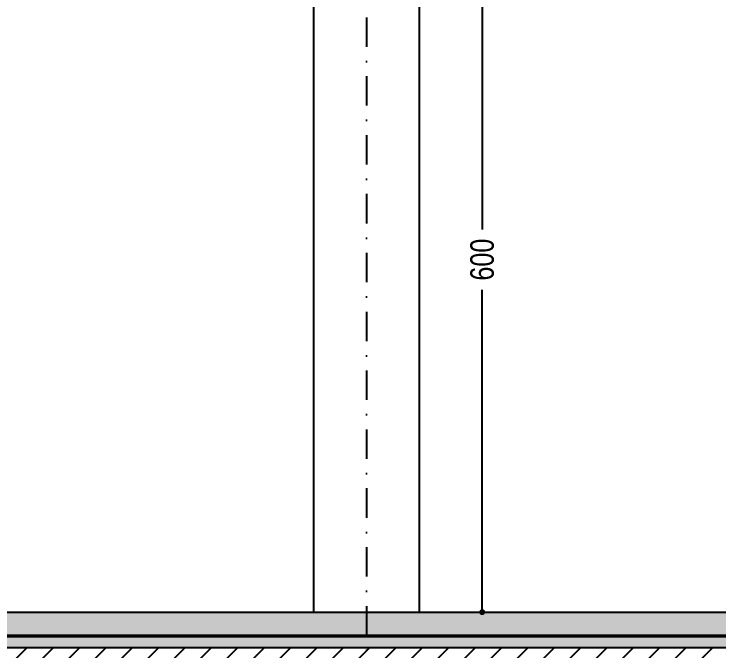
# Model space of a CAD drawing. Header units: centimetres. Extents: x 26569 to 160723, y -3143 to 14565.
# Drawn here: x 106408 to 107008, y -1635 to -1093 of the extents above; entities that cross this region are included whole.
import ezdxf

# ---------------------------------------------------------------- set-up
doc = ezdxf.new("R2010")
doc.units = ezdxf.units.CM
doc.header["$LTSCALE"] = 100
doc.linetypes.add('DASHDOT2', pattern=[0.5, 0.25, -0.125, 0, -0.125])
for name, color, linetype in [('A-ANNO-DIMS', 187, 'Continuous'), ('A-ANNO-GRID', 155, 'DASHDOT2'), ('A-ELEV-01', 255, 'Continuous'), ('A-HATCH', 253, 'Continuous'), ('S-CONC', 5, 'Continuous'), ('S-HTCH', 8, 'Continuous')]:
    doc.layers.add(name, color=color, linetype=linetype)
doc.styles.add('Fields_100', font='act_simplex.shx', dxfattribs={"width": 0.8, "height": 20})
doc.dimstyles.new('FIELDS_100', dxfattribs={"dimscale": 0, "dimtxt": 20, "dimasz": 5, "dimexe": 5, "dimexo": 5, "dimgap": 5, "dimtad": 0, "dimdec": 0, "dimzin": 0, "dimdsep": 46, "dimtxsty": 'Fields_100', "dimblk": 'DOT', "dimcen": 0.09, "dimclrt": 50, "dimadec": 0, "dimazin": 0, "dimtfac": 1, "dimtdec": 0, "dimtix": 1, "dimtofl": 0, "dimtmove": 1, "dimatfit": 3, "dimfxl": 5, "dimfxlon": 1, "dimtolj": 1, "dimtzin": 0, "dimarcsym": 0})

# ---------------------------------------------------------------- blocks, each defined once
blk = doc.blocks.new('_Dot')
at = {"color": 0, "linetype": 'ByBlock', "lineweight": -2}
blk.add_line((-0.5, 0), (-1, 0), dxfattribs=at)
at = {"color": 0, "linetype": 'ByBlock', "const_width": 0.5}
blk.add_lwpolyline([(-0.25, 0, 1), (0.25, 0, 1)], format="xyb", close=True, dxfattribs=at)
blk = doc.blocks.new('*D528')
at = {"layer": 'A-ANNO-DIMS', "color": 0, "lineweight": -2, "transparency": 16777216}
for p, q in [((106801.23, -1001.54), (106811.23, -1001.54)), ((106806.23, -1006.54), (106806.23, -1275.97)), ((106806.23, -1596.54), (106806.23, -1327.12)), ((106801.23, -1601.54), (106811.23, -1601.54))]:
    blk.add_line(p, q, dxfattribs=at)
at = {"layer": 'DEFPOINTS', "color": 0, "transparency": 16777216}
for p in [(106752.73, -1001.54), (106806.23, -1001.54), (106752.73, -1601.54)]:
    blk.add_point(p, dxfattribs=at)
at = {"layer": 'A-ANNO-DIMS', "color": 0, "lineweight": -2, "transparency": 16777216, "xscale": 5, "yscale": 5, "zscale": 5}
for p, rotation in [((106806.23, -1001.54), 90), ((106806.23, -1601.54), 270)]:
    blk.add_blockref('_Dot', p, dxfattribs=dict(at, rotation=rotation))
at = {"layer": 'A-ANNO-DIMS', "color": 50, "transparency": 16777216, "insert": (106806.23, -1301.54), "char_height": 20, "attachment_point": 5, "rotation": 90, "style": 'Fields_100'}
blk.add_mtext('\\A1;600', dxfattribs=at)

msp = doc.modelspace()

# ---------------------------------------------------------------- hatches: boundary and pattern name
at = {"layer": 'A-HATCH'}
h = msp.add_hatch(dxfattribs=at)
h.set_pattern_fill('LINE', color=256, scale=5, angle=45, style=0)
h.set_pattern_definition([(45, (106135.94, -7190.227), (-11.22532, 11.22532), [])])
h.paths.add_polyline_path([(103093.73, -1795.54), (103093.73, -1641.54), (104847.73, -1641.54), (104847.73, -1631.54), (120731.73, -1631.54), (120742.73, -1631.54), (122625.73, -1631.54), (122625.73, -1877.54), (122611.23, -1877.54), (122611.23, -1887.54), (121327.73, -1887.54), (121327.73, -1877.54), (121308.23, -1877.04), (121308.23, -1796.04), (120907.23, -1796.04), (120907.23, -1877.54), (120887.73, -1877.54), (120887.73, -1887.54), (119527.73, -1887.54), (119527.73, -1877.54), (119508.23, -1877.54), (119508.23, -1796.04), (119107.23, -1796.04), (119107.23, -1877.54), (119087.73, -1877.54), (119087.73, -1887.54), (117727.73, -1887.54), (117727.73, -1877.54), (117708.23, -1877.54), (117708.23, -1796.04), (117307.23, -1796.04), (117307.23, -1877.54), (117287.73, -1877.54), (117287.73, -1887.54), (115927.73, -1887.54), (115927.73, -1877.54), (115908.23, -1877.54), (115908.23, -1796.04), (115507.23, -1796.04), (115507.23, -1877.54), (115487.73, -1877.54), (115487.73, -1887.54), (114127.73, -1887.54), (114127.73, -1877.54), (114108.23, -1877.54), (114108.23, -1796.04), (113607.23, -1796.04), (113607.23, -1877.54), (113587.73, -1877.54), (113587.73, -1887.54), (112327.73, -1887.54), (112327.73, -1877.54), (112308.23, -1877.54), (112308.23, -1796.04), (111907.23, -1796.04), (111907.23, -1877.54), (111887.73, -1877.54), (111887.73, -1887.54), (110527.73, -1887.54), (110527.73, -1877.54), (110508.23, -1877.54), (110508.23, -1796.04), (110107.23, -1796.04), (110107.23, -1877.54), (110087.73, -1877.54), (110087.73, -1887.54), (108727.73, -1887.54), (108727.73, -1877.54), (108708.23, -1877.54), (108708.23, -1796.04), (108307.23, -1796.04), (108307.23, -1877.54), (108287.73, -1877.54), (108287.73, -1887.54), (106927.73, -1887.54), (106927.73, -1877.54), (106908.23, -1877.54), (106908.23, -1796.04), (106507.23, -1796.04), (106507.23, -1877.54), (106487.73, -1877.54), (106487.73, -1887.54), (105122.73, -1887.54), (105122.73, -1877.54), (105108.23, -1877.54), (105108.73, -1795.54)])
at = {"layer": 'S-HTCH'}
h = msp.add_hatch(dxfattribs=at)
h.set_pattern_fill('ANSI33', color=256, style=0)
h.set_pattern_definition([(45, (95288.2936, -335.3015), (-4.490128, 4.490128), []), (45, (95292.784, -335.3015), (-4.490128, 4.490128), [3.175, -1.5875])])
h.paths.add_polyline_path([(120752.73, -1621.54), (120752.73, -1601.54), (104862.73, -1601.54), (104862.73, -1621.54)])
h.paths.add_polyline_path([(120752.73, -1601.54), (120752.73, -1621.54), (122651.23, -1621.54), (122651.23, -1601.54)])
h = msp.add_hatch(dxfattribs=at)
h.set_pattern_fill('AR-CONC', color=256, scale=0.1, style=0)
h.set_pattern_definition([(50, (-26454.642, -0.04), (18.2184669, -1.5939086), [1.905, -20.955]), (355, (-26454.642, -0.04), (-3.5243421, 19.1056845), [1.524, -16.7640584]), (100.451445, (-26453.124, -0.173), (14.6941247, 17.5117752), [1.6190009, -17.8090245]), (46.1842, (-26454.642, 5.04), (27.107904, -4.2042328), [2.8575, -31.4325]), (96.635558, (-26452.383, 4.69), (23.7404134, 24.7426125), [2.4285023, -26.713561]), (351.184151, (-26454.642, 5.04), (23.7404134, 24.7426125), [2.2859967, -25.145973]), (21, (-26452.102, 3.77), (15.1614391, -10.2265198), [1.905, -20.955]), (326, (-26452.102, 3.77), (6.1802028, 18.4187966), [1.524, -16.764]), (71.451445, (-26450.838, 2.917), (21.341642, 8.1922769), [1.6190009, -17.8089938]), (37.5, (-26454.642, -0.04), (0.30886033, 8.4555039), [0, -16.5608, 0, -17.018, 0, -16.8275]), (7.5, (-26454.642, -0.04), (6.68196625, 10.0180575), [0, -9.7028, 0, -16.1798, 0, -6.4135]), (327.5, (-26460.306, -0.04), (13.55905952, -0.5728744), [0, -6.35, 0, -19.812, 0, -26.289]), (317.5, (-26462.846, -0.04), (14.8129181, 2.5426491), [0, -8.255, 0, -13.1572, 0, -18.669])])
h.paths.add_polyline_path([(122625.73, -1621.54), (104862.73, -1621.54), (104862.73, -1631.54), (122625.73, -1631.54)])

# ---------------------------------------------------------------- linework, layer by layer
at = {"layer": 'A-ANNO-GRID'}
msp.add_lwpolyline([(106707.73, -143.45), (106707.73, -1876.54)], dxfattribs=at)
at = {"layer": 'A-ELEV-01'}
for points in [[(106662.73, -1001.54), (106662.73, -1601.54)], [(106752.73, -1601.54), (106752.73, -1001.54)]]:
    msp.add_lwpolyline(points, dxfattribs=at)
at = {"layer": 'S-CONC'}
for p, q in [((115592.73, -1622.54), (104862.73, -1622.54)), ((104862.73, -1631.54), (122625.73, -1631.54))]:
    msp.add_line(p, q, dxfattribs=at)
msp.add_lwpolyline([(120752.73, -1621.54), (104862.73, -1621.54), (104862.73, -1601.54), (120752.73, -1601.54)], dxfattribs=at)

# ---------------------------------------------------------------- dimensions: what is measured, and where the dimension line sits
at = {"layer": 'A-ANNO-DIMS'}
dim = msp.add_linear_dim(base=(106806.23, -1001.54), p1=(106752.73, -1601.54), p2=(106752.73, -1001.54), angle=90, dimstyle='FIELDS_100', override={"dimscale": 1}, dxfattribs=at)
dim.commit()
dim.dimension.update_dxf_attribs({"geometry": '*D528', "text_midpoint": (106806.23, -1301.54)})

doc.saveas('drawing.dxf')
